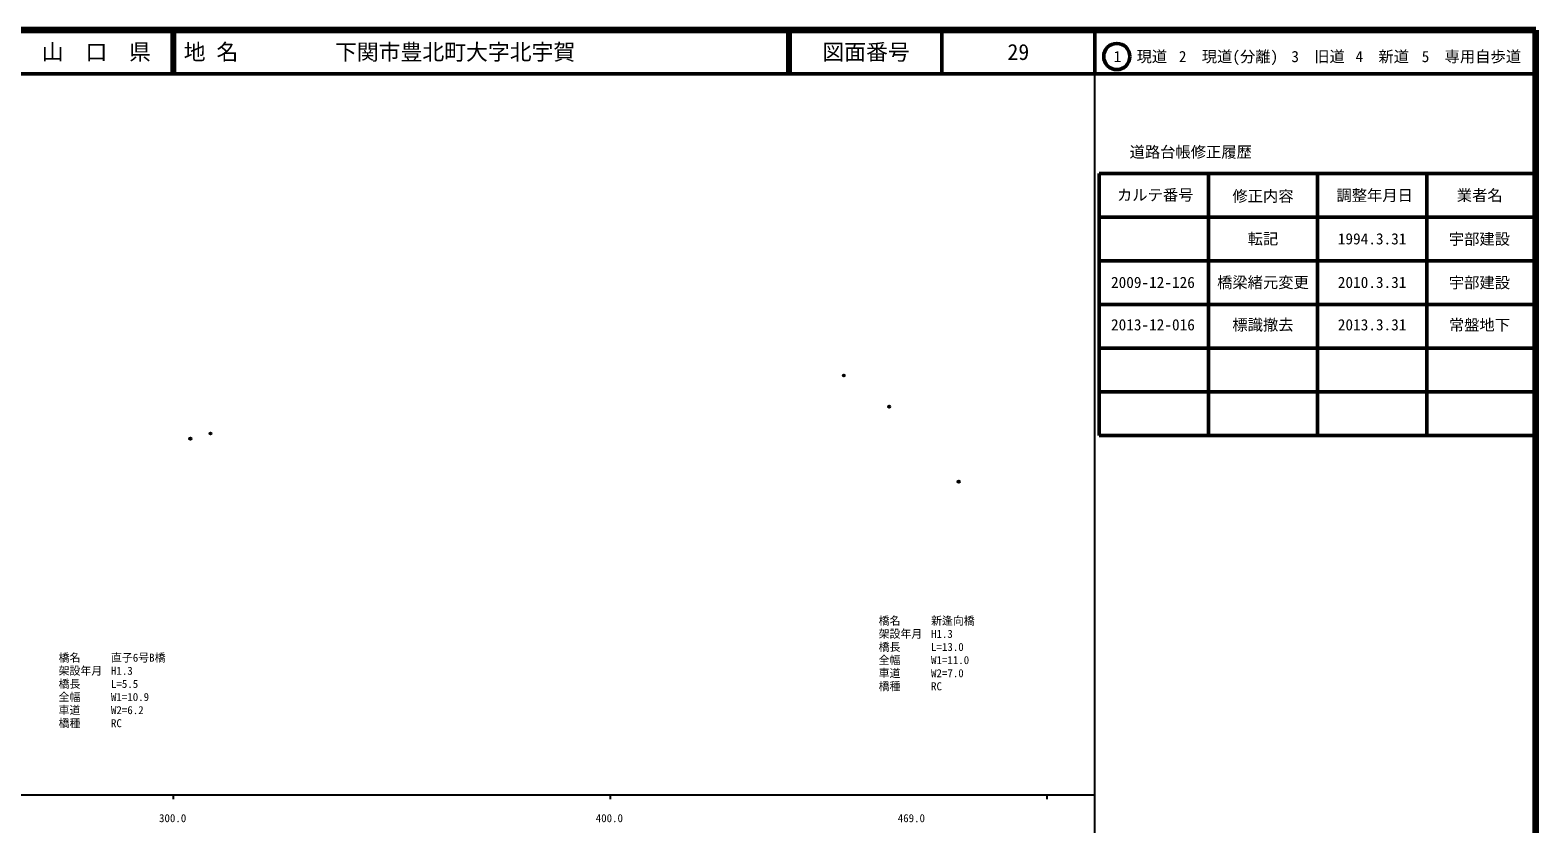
# Model space of a CAD drawing. Units: millimetres on the paper, with parts at other scales. Extents: x 40 to 680, y 20 to 380.
# Drawn here: x 335.2 to 680, y 198.4 to 380 of the extents above; entities that cross this region are included whole.
import ezdxf
from ezdxf.enums import TextEntityAlignment as Align

# ---------------------------------------------------------------- set-up
doc = ezdxf.new("R2010")
doc.units = ezdxf.units.MM
doc.header["$PDMODE"] = 32
doc.header["$PDSIZE"] = 0.5
for name, color, linetype in [('M-BMK-HTXT', 7, 'Continuous'), ('M-OTRS', 6, 'Continuous'), ('M-TTL-TXT', 7, 'Continuous')]:
    doc.layers.add(name, color=color, linetype=linetype)
for name, color, linetype, lineweight in [('M-TTL', 2, 'Continuous', 140), ('M-TTL-BAND', 7, 'Continuous', 25), ('M-TTL-FRAM', 2, 'Continuous', 50), ('M-TTL-LINE', 7, 'Continuous', 50)]:
    doc.layers.add(name, color=color, linetype=linetype, lineweight=lineweight)
doc.styles.add('ＭＳ ゴシック', font='')
doc.styles.get('ＭＳ ゴシック').set_extended_font_data('MS Gothic')

msp = doc.modelspace()

# ---------------------------------------------------------------- linework, layer by layer
at = {"layer": 'M-OTRS'}
for p in [(521.536, 300.971), (531.921, 293.816), (371.909, 286.508), (376.5, 287.689), (547.849, 276.689)]:
    msp.add_point(p, dxfattribs=at)
at = {"layer": 'M-TTL'}
for p, q in [((680, 380), (40, 380)), ((680, 20), (680, 380))]:
    msp.add_line(p, q, dxfattribs=at)
at = {"layer": 'M-TTL-BAND'}
for p, q in [((579, 20), (579, 370)), ((40, 205), (579, 205)), ((368, 205), (368, 204)), ((468, 205), (468, 204)), ((568, 205), (568, 204))]:
    msp.add_line(p, q, dxfattribs=at)
at = {"layer": 'M-TTL-FRAM'}
for p, q in [((580, 347.197), (580, 287.197)), ((580, 347.197), (680, 347.197)), ((580, 287.197), (680, 287.197))]:
    msp.add_line(p, q, dxfattribs=at)
at = {"layer": 'M-TTL-LINE'}
for p, q in [((367.75, 380), (367.75, 370)), ((368.25, 380), (368.25, 370)), ((508.747, 380), (508.747, 370)), ((509.247, 380), (509.247, 370)), ((543.997, 380), (543.997, 370)), ((579, 380), (579, 370)), ((40, 370), (680, 370)), ((605, 347.197), (605, 287.197)), ((630, 347.197), (630, 287.197)), ((655, 347.197), (655, 287.197)), ((580, 337.197), (680, 337.197)), ((580, 327.197), (680, 327.197)), ((580, 317.197), (680, 317.197)), ((580, 307.197), (680, 307.197)), ((580, 297.197), (680, 297.197))]:
    msp.add_line(p, q, dxfattribs=at)
msp.add_circle((584.031, 373.958), 3, dxfattribs=at)

# ---------------------------------------------------------------- texts
at = {"layer": 'M-BMK-HTXT', "style": 'ＭＳ ゴシック'}
for s, p in [('橋名', (529.503, 243.375)), ('新逢向橋', (541.503, 243.375)), ('架設年月', (529.503, 240.375)), ('H1.3', (541.503, 240.375)), ('橋長', (529.503, 237.375)), ('L=13.0', (541.503, 237.375)), ('橋名', (341.723, 234.924)), ('架設年月', (341.723, 231.924)), ('直子6号B橋', (353.723, 234.924)), ('全幅', (529.503, 234.375)), ('W1=11.0', (541.503, 234.375)), ('橋長', (341.723, 228.924)), ('H1.3', (353.723, 231.924)), ('L=5.5', (353.723, 228.924)), ('橋種', (529.503, 228.375)), ('車道', (529.503, 231.375)), ('W2=7.0', (541.503, 231.375)), ('全幅', (341.723, 225.924)), ('W1=10.9', (353.723, 225.924)), ('RC', (541.503, 228.375)), ('車道', (341.723, 222.924)), ('W2=6.2', (353.723, 222.924)), ('橋種', (341.723, 219.924)), ('RC', (353.723, 219.924))]:
    msp.add_text(s, height=1.833, dxfattribs=at).set_placement(p, align=Align.BOTTOM_LEFT)
at = {"layer": 'M-TTL-BAND', "style": 'ＭＳ ゴシック'}
for s, p in [('300.0', (367.844, 198.195)), ('400.0', (467.844, 198.195)), ('469.0', (537, 198.195))]:
    msp.add_text(s, height=1.833, dxfattribs=at).set_placement(p, align=Align.BOTTOM_CENTER)
at = {"layer": 'M-TTL-TXT', "style": 'ＭＳ ゴシック'}
for s, height, p in [('山\u3000口\u3000県', 3.666, (350.375, 375)), ('図面番号', 3.666, (526.622, 375)), ('29', 3.666, (561.497, 375)), ('1\u3000現道', 2.566, (589.448, 373.958)), ('2\u3000現道(分離)', 2.566, (609.619, 373.958)), ('3\u3000旧道', 2.566, (630.121, 373.958)), ('4\u3000新道', 2.566, (644.824, 373.958)), ('5\u3000専用自歩道', 2.566, (665.228, 373.958)), ('道路台帳修正履歴', 2.566, (600.968, 352.113)), ('カルテ番号', 2.566, (592.839, 342.277)), ('修正内容', 2.566, (617.509, 342.023)), ('調整年月日', 2.566, (643.089, 342.197)), ('業者名', 2.566, (667.134, 342.197)), ('転記', 2.566, (617.5, 332.245)), ('1994.3.31', 2.566, (642.5, 332.245)), ('宇部建設', 2.566, (667.077, 332.189)), ('2009-12-126', 2.566, (592.311, 322.275)), ('橋梁緒元変更', 2.566, (617.5, 322.275)), ('2010.3.31', 2.566, (642.5, 322.275)), ('宇部建設', 2.566, (667.077, 322.218))]:
    msp.add_text(s, height=height, dxfattribs=at).set_placement(p, align=Align.MIDDLE_CENTER)
for s, p in [('地 名', (370.38, 375)), ('下関市豊北町大字北宇賀', (405.024, 375))]:
    msp.add_text(s, height=3.666, dxfattribs=at).set_placement(p, align=Align.MIDDLE_LEFT)
for s, p in [('2013-12-016', (592.311, 310.525)), ('標識撤去', (617.5, 310.525)), ('2013.3.31', (642.5, 310.525)), ('常盤地下', (667.077, 310.468))]:
    msp.add_text(s, height=2.566, dxfattribs=at).set_placement(p, align=Align.BOTTOM_CENTER)

doc.saveas('drawing.dxf')
